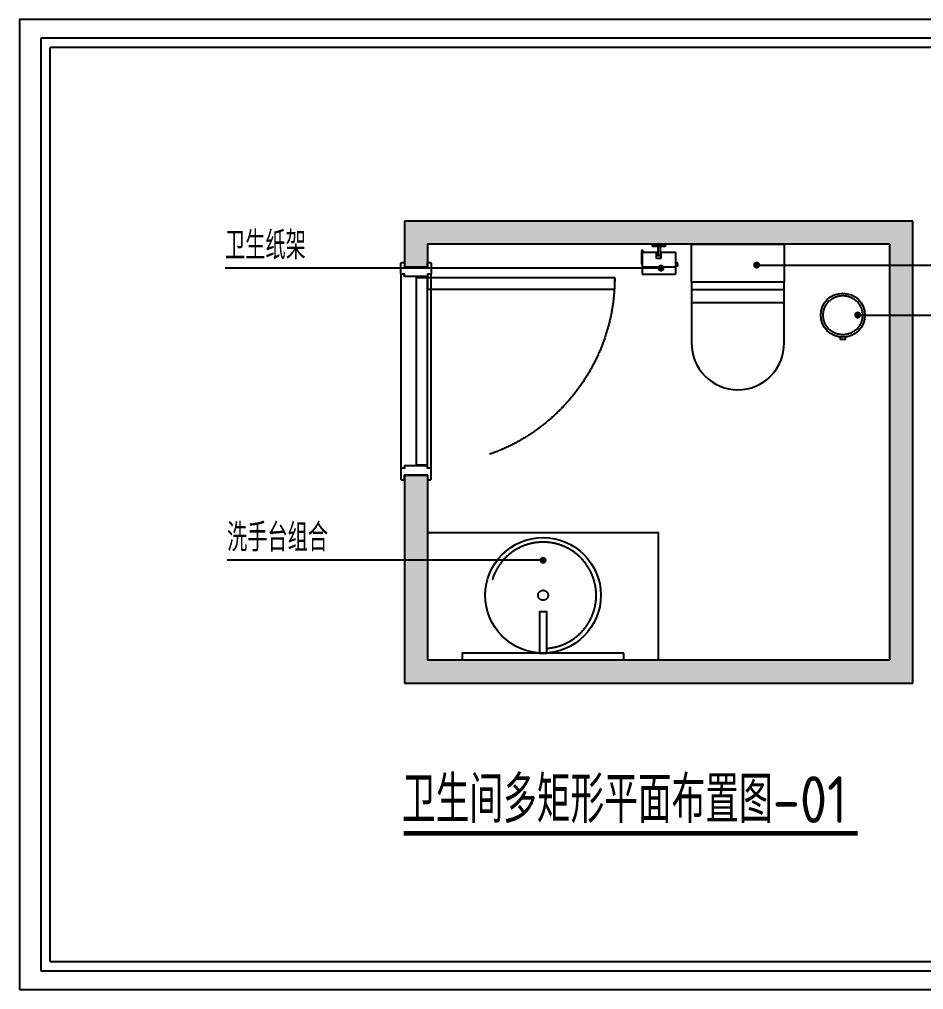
# Model space of a CAD drawing. Extents: x 23971 to 232415, y -48119 to 67869.
# Drawn here: x 183220 to 187133, y -2178 to 2022 of the extents above; entities that cross this region are included whole.
import ezdxf

# ---------------------------------------------------------------- set-up
doc = ezdxf.new("R2010")
doc.units = 0
doc.header["$LTSCALE"] = 1000
doc.header["$MEASUREMENT"] = 0
doc.linetypes.add('DASHED', pattern=[0.75, 0.5, -0.25])
for name, color, linetype in [('A-rc 混凝土墙', 255, 'Continuous'), ('A-WINDOW-门窗', 153, 'Continuous'), ('D-door门', 42, 'Continuous'), ('D-门套', 42, 'Continuous'), ('DIM_SYMB', 3, 'Continuous'), ('PM-家具', 146, 'Continuous'), ('PUB_DIM', 3, 'Continuous'), ('PUB_TEXT', 7, 'Continuous'), ('活动家具', 7, 'Continuous')]:
    doc.layers.add(name, color=color, linetype=linetype)
doc.styles.add('_TCH_DIM', font='SIMPLEX', dxfattribs={"bigfont": 'GBCBIG'})
doc.styles.get("Standard").update_dxf_attribs({"font": 'gbenor.shx', "bigfont": 'gbcbig.shx'})
doc.dimstyles.new('ISO-25', dxfattribs={"dimtxt": 2.5, "dimasz": 2.5, "dimexe": 1.25, "dimexo": 0.625, "dimtad": 1, "dimtxsty": 'Standard', "dimcen": 2.5, "dimadec": 0, "dimazin": 0, "dimtfac": 1, "dimtmove": 0, "dimatfit": 3, "dimfxl": 1, "dimarcsym": 0})

# ---------------------------------------------------------------- blocks, each defined once
blk = doc.blocks.new('dgdfgf45242')
at = {"layer": 'A-WINDOW-门窗', "color": 250, "linetype": 'DASHED', "ltscale": 2}
for points in [[(19048.8, 7603.3), (19892.8, 7603.3)], [(19892.8, 7473.3), (19048.8, 7473.3)]]:
    blk.add_lwpolyline(points, dxfattribs=at)
at = {"layer": 'A-WINDOW-门窗', "color": 250, "linetype": 'DASHED', "ltscale": 2, "elevation": 0}
blk.add_lwpolyline([(19115.8, 6678.3), (19065.8, 6678.3), (19065.8, 7488.3), (19115.8, 7488.3), (19115.8, 7478.3), (19115.8, 7478.3), (19115.8, 6688.3), (19115.8, 6688.3), (19115.8, 6678.3)], dxfattribs=at)
at = {"layer": 'A-WINDOW-门窗', "color": 250, "linetype": 'DASHED', "ltscale": 2}
blk.add_arc((19065.8, 7488.3, 0), 810, 270, 0, dxfattribs=at)
at = {"layer": 'D-door门', "ltscale": 0.5, "elevation": 0}
blk.add_lwpolyline([(19875.8, 7538.3), (19875.8, 7488.3), (19065.8, 7488.3), (19065.8, 7538.3), (19075.8, 7538.3), (19075.8, 7538.3), (19865.8, 7538.3), (19865.8, 7538.3), (19875.8, 7538.3)], dxfattribs=at)
at = {"layer": 'D-门套', "lineweight": 25}
for points in [[(19000.8, 7488.3), (19000.8, 7475.3), (19002.8, 7473.3), (19048.8, 7473.3), (19050.8, 7475.3), (19050.8, 7488.3), (19060.8, 7488.3), (19060.8, 7588.3), (19050.8, 7588.3), (19050.8, 7601.3), (19048.8, 7603.3), (19002.8, 7603.3), (19000.8, 7601.3), (19000.8, 7588.3), (19020.8, 7588.3), (19020.8, 7488.3), (19000.8, 7488.3)], [(19940.8, 7488.3), (19940.8, 7475.3), (19938.8, 7473.3), (19892.8, 7473.3), (19890.8, 7475.3), (19890.8, 7488.3), (19880.8, 7488.3), (19880.8, 7588.3), (19890.8, 7588.3), (19890.8, 7601.3), (19892.8, 7603.3), (19938.8, 7603.3), (19940.8, 7601.3), (19940.8, 7588.3), (19920.8, 7588.3), (19920.8, 7488.3), (19940.8, 7488.3)]]:
    blk.add_lwpolyline(points, dxfattribs=at)
blk = doc.blocks.new('20kuang')
at = {"color": 251}
for p, q in [((-187899.8, 32554.2), (-193665.6, 32554.2)), ((-193665.6, 32554.2), (-193665.6, 28516.8)), ((-193665.6, 28516.8), (-187899.8, 28516.8))]:
    blk.add_line(p, q, dxfattribs=at)
for p, q in [((-187940.5, 32513.5), (-193624.9, 32513.5)), ((-193624.9, 28557.5), (-193624.9, 32513.5)), ((-193624.9, 28557.5), (-187940.5, 28557.5))]:
    blk.add_line(p, q)
blk.add_lwpolyline([(-193758.5, 28435.5), (-187818.5, 28435.5), (-187818.5, 32635.5), (-193758.5, 32635.5)], close=True)
blk = doc.blocks.new('matong1')
at = {"color": 250, "linetype": 'DASHED', "ltscale": 2}
blk.add_line((-160656.7, -26288.4), (-160256.7, -26288.4), dxfattribs=at)
blk.add_line((-160256.7, -26343.1), (-160656.7, -26343.1))
blk.add_lwpolyline([(-160656.7, -26113.2, -0.418231), (-160456.7, -25910.4, -0.418231), (-160256.7, -26113.2), (-160256.7, -26376), (-160656.7, -26376), (-160656.7, -26113.2)], format="xyb")
blk.add_lwpolyline([(-160656.7, -26540.4), (-160256.7, -26540.4), (-160256.7, -26376), (-160656.7, -26376)], close=True)
blk = doc.blocks.new('lajitong')
at = {"layer": 'A-WINDOW-门窗', "color": 250, "linetype": 'DASHED', "ltscale": 2}
blk.add_circle((-145482.4, -22437.2), 85, dxfattribs=at)
at = {"layer": 'PM-家具'}
blk.add_lwpolyline([(-145494.3, -22531.5), (-145494.3, -22541.7), (-145470.5, -22541.7), (-145470.5, -22531.5)], dxfattribs=at)
blk.add_circle((-145482.4, -22437.2), 95, dxfattribs=at)

msp = doc.modelspace()

# ---------------------------------------------------------------- hatches: boundary and pattern name
at = {"layer": '活动家具'}
h = msp.add_hatch(dxfattribs=at)
h.set_pattern_fill('钢筋混凝土', color=251, scale=10, angle=180)
h.set_pattern_definition([(225, (336646.695, 43155.953), (17.6776695, -17.6776695), []), (230, (336646.695, 43155.95), (-71.726018, 6.275213), [7.5, -82.5]), (175, (336646.695, 43155.95), (13.875133, -75.219213), [6, -66]), (280.4514, (336640.72, 43156.476), (-57.850938, -68.943954), [6.37402, -70.11421]), (226.1842, (336646.695, 43135.95), (-106.724105, 16.5519), [11.25, -123.75]), (276.6356, (336637.8, 43137.33), (-93.46627, -97.41179), [9.56103, -105.1713]), (171.1842, (336646.7, 43135.95), (-93.466195, -97.41186), [9, -99]), (201, (336636.695, 43140.95), (-59.690705, 40.26189), [7.5, -82.5]), (146, (336636.695, 43140.95), (-24.331533, -72.515005), [6, -66]), (251.4514, (336631.72, 43144.31), (-84.022263, -32.25305), [6.37402, -70.11421]), (217.5, (336646.695, 43155.953), (-1.2159855, -33.2893854), [0, -65.2, 0, -67, 0, -66.25]), (187.5, (336646.695, 43155.953), (-26.306954, -39.441171), [0, -38.2, 0, -63.7, 0, -25.25]), (147.5, (336668.995, 43155.953), (-53.3822436, 2.255487), [0, -25, 0, -78, 0, -103.5]), (137.5, (336678.995, 43155.953), (-58.318617, -10.010498), [0, -32.5, 0, -51.8, 0, -73.5])])
h.paths.add_polyline_path([(187086.6, 1149), (184886.6, 1149), (184886.6, 949), (184986.6, 949), (184986.6, 1049), (186986.6, 1049), (186986.6, -751), (184986.6, -751), (184986.6, -201), (184986.6, 49), (184886.6, 49), (184886.6, -851), (187086.6, -851)])

# ---------------------------------------------------------------- linework, layer by layer
at = {"layer": 'A-rc 混凝土墙'}
for p, q in [((184886.6, 1149), (184886.6, 949)), ((187086.6, 1149), (184886.6, 1149)), ((187086.6, -851), (187086.6, 1149)), ((184986.6, 1049), (184986.6, 949)), ((186986.6, 1049), (184986.6, 1049)), ((186986.6, -751), (186986.6, 1049)), ((184986.6, 949), (184886.6, 949)), ((184886.6, 49), (184886.6, -851)), ((184986.6, 49), (184886.6, 49)), ((184986.6, 49), (184986.6, -751)), ((184986.6, -751), (186986.6, -751)), ((184886.6, -851), (187086.6, -851))]:
    msp.add_line(p, q, dxfattribs=at)
at = {"layer": 'A-WINDOW-门窗', "color": 250, "linetype": 'DASHED', "ltscale": 2}
msp.add_line((186060.3, 949.1), (185915.3, 949.1), dxfattribs=at)
msp.add_circle((185486.6, -471), 21.7, dxfattribs=at)
msp.add_arc((185486.6, -471), 230, 273.8796, 266.1204, dxfattribs=at)
at = {"layer": 'DIM_SYMB', "const_width": 21}
msp.add_lwpolyline([(184883.8, -1501.3), (186847.4, -1501.3)], dxfattribs=at)
at = {"layer": 'PM-家具'}
for p, q in [((185913.2, 1019.9), (185913.2, 962.9)), ((185915.3, 1015), (185915.3, 919.1)), ((185915.3, 1015), (185977.8, 1015)), ((185919.2, 1019.9), (185919.2, 1015)), ((185960.3, 1041), (186015.3, 1041)), ((185977.8, 987.5), (185977.8, 1015)), ((185982.8, 1012), (185977.8, 1012)), ((185982.8, 1039), (185982.8, 999)), ((185992.8, 1039), (185992.8, 999)), ((185997.8, 1012), (185992.8, 1012)), ((185997.8, 987.5), (185997.8, 1015)), ((185997.8, 1015), (186060.3, 1015)), ((186060.3, 1015), (186060.3, 919.1)), ((185982.8, 1006), (185977.8, 1006)), ((185997.8, 987.5), (185977.8, 987.5)), ((185992.8, 999), (185982.8, 999)), ((185997.8, 1006), (185992.8, 1006)), ((186060.3, 967.9), (186065.3, 967.9)), ((186061.3, 961.9), (186060.3, 961.9)), ((186064.3, 957.6), (186064.3, 958.9)), ((186070.3, 957.6), (186070.3, 962.9)), ((185915.3, 919.1), (186060.3, 919.1))]:
    msp.add_line(p, q, dxfattribs=at)
msp.add_lwpolyline([(186015.3, 1049), (186015.3, 1041, -0.414214), (186013.3, 1039), (185962.3, 1039, -0.414214), (185960.3, 1041), (185960.3, 1049)], format="xyb", close=True, dxfattribs=at)
for points in [[(184986.6, -751), (185986.6, -751), (185986.6, -201), (184986.6, -201)], [(185471, -721), (185502.2, -721), (185502.2, -542.1), (185471, -542.1)], [(185836.6, -721), (185136.6, -721), (185136.6, -751), (185836.6, -751)]]:
    msp.add_lwpolyline(points, close=True, dxfattribs=at)
msp.add_circle((185486.6, -471), 250, dxfattribs=at)
for centre, radius, start, end in [((185916.2, 1019.9), 3, 0, 180), ((186065.3, 962.9), 5, 0, 90), ((185916.2, 962.9), 3, 180, 253.8987), ((186061.3, 958.9), 3, 0, 90), ((186067.3, 957.6), 3, 180, 0)]:
    msp.add_arc(centre, radius, start, end, dxfattribs=at)

# ---------------------------------------------------------------- block references
at = {"color": 146}
msp.add_blockref('20kuang', (376978.7, -30613.5), dxfattribs=at)
at = {"xscale": -1, "rotation": 90}
msp.add_blockref('dgdfgf45242', (192474.9, 19969.8), dxfattribs=at)
at = {"layer": 'PM-家具', "xscale": -1, "rotation": 180}
msp.add_blockref('matong1', (346786.3, -25491.4), dxfattribs=at)
at = {"layer": 'PM-家具', "color": 146}
msp.add_blockref('lajitong', (332266.3, 23178.8), dxfattribs=at)

# ---------------------------------------------------------------- texts
at = {"layer": 'PUB_TEXT', "style": '_TCH_DIM'}
for s, p in [('卫生纸架', (184110, 983)), ('洗手台组合', (184118.8, -281.6))]:
    msp.add_text(s, height=121.53, dxfattribs=at).set_placement(p)
at = {"layer": 'PUB_TEXT'}
msp.add_text('卫生间多矩形平面布置图-01', height=202.553, dxfattribs=at).set_placement((184876.1, -1456.5))

# ---------------------------------------------------------------- leaders
at = {"layer": 'PUB_DIM'}
for points in [[(186410.8, 958.5), (187859.7, 958.5)], [(185997, 945.2), (184110, 945.2)], [(186848.1, 742), (187870.5, 742)], [(185486.6, -319.4), (184118.8, -319.4)]]:
    msp.add_leader(points, dimstyle='ISO-25', override={"dimscale": 0, "dimasz": 120, "dimtad": 0, "dimldrblk": 'DotSmall', "dimfxl": 100, "dimfxlon": 1, "dimarcsym": 1}, dxfattribs=at)

doc.saveas('drawing.dxf')
